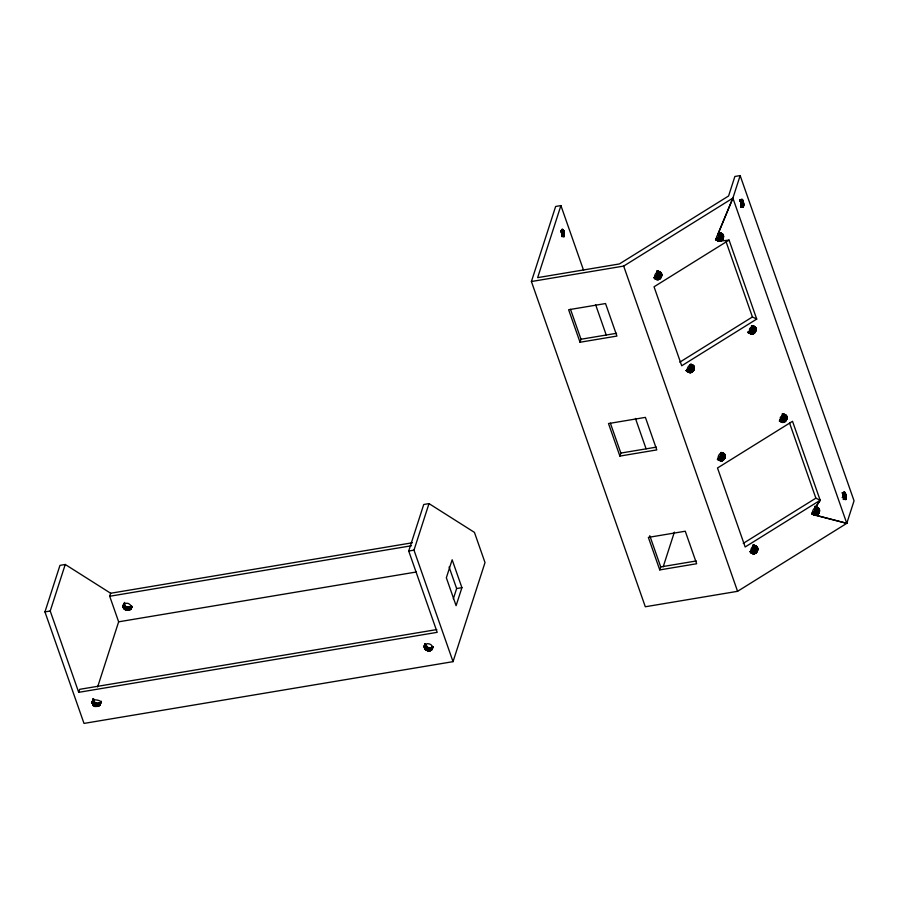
<?xml version="1.0" encoding="UTF-8"?>
<svg xmlns="http://www.w3.org/2000/svg" width="899" height="899" viewBox="0 0 899 899"><rect width="100%" height="100%" fill="white"/><g stroke="black" fill="none" stroke-linecap="round" stroke-linejoin="round"><path stroke-width="1.35" d="M564.381 235.066L563.774 231.077L561.145 231.537L563.74 230.998L562.324 228.953L561.583 230.481L561.841 233.909L562.92 236.752L564.01 236.976L564.381 235.066L561.751 235.516M740.304 201.297C744.552 203.646 742.428 197.432 741.046 199.488C740.518 201.309 740.888 203.275 741.394 205.062C743.675 212.108 745.586 197.847 740.383 201.545M846.139 497.788L845.453 493.573L844.004 491.686L843.318 493.416L843.655 496.889L844.678 499.473L845.779 499.664L846.139 497.788L843.509 498.237M130.67 609.264C134.333 603.971 125.804 610.23 124.455 604.701C124.86 601.375 121.028 609.23 124.568 603.959C125.759 603.162 127.332 603.105 128.647 603.611C139.042 610.679 118.32 613.871 124.186 603.308L123.23 606.162L124.084 603.319M658.36 279.656L654.056 277.533L656.967 274.948L657.057 271.105L661.361 273.217L661.743 275.319L659.855 278.904L656.45 279.51M718.043 240.966C713.233 238.089 720.234 229.571 723.234 234.976C724.178 237.336 722.762 240.314 720.369 241.134C711.075 239.673 721.212 237.954 719.088 233.291M686.375 370.5C692.118 370.085 687.353 359.578 694.152 366.792C694.871 369.41 692.859 372.669 690.027 372.669C683.116 371.501 690.769 360.016 694.073 366.567M722.257 460.715L717.953 458.591L720.425 456.153L720.683 452.725L724.987 454.849L724.729 458.276L721.594 460.906L717.391 459.456M752.688 334.125L748.384 332.001L751.182 329.663L751.553 325.989L755.857 328.113L755.216 332.237L752.025 334.214L749.317 332.45L749.62 328.562L753.07 326.123L754.688 326.562L755.857 328.113M754.587 553.717C747.372 555.031 751.89 541.985 756.992 546.794C758.7 549.064 757.329 552.627 754.8 553.638C744.934 552.627 756.183 550.042 753.047 545.232M784.254 422.17L779.961 420.047L782.31 417.462L782.388 414.057L786.692 416.181L786.4 420.058L783.377 422.451L780.444 421.125L780.31 417.316L783.546 414.45L785.423 414.731L786.692 416.181M812.28 513.059C817.618 511.789 812.19 501.788 819.439 509.767C819.989 512.34 818.023 515.419 815.258 515.419C808.527 514.329 815.64 502.991 819.236 509.104M93.968 699.793C112.341 700.287 87.473 714.559 93.766 699.905M424.362 646.651L425.328 643.729C420.563 648.988 431.273 654.225 432.61 647.988C432.779 645.707 430.554 643.92 428.418 643.796C425.452 642.414 422.755 649.898 425.317 643.875M98.946 703.299L98.058 706.277C100.542 702.052 97.294 702.782 97.07 706.445L97.946 703.445L94.44 702.153L93.238 698.939L92.294 701.804M131.108 606.701L129.737 609.938M95.822 703.04L95.013 706.108L95.979 703.108M127.231 607.128L125.77 609.938L126.276 606.69M129.872 607.241L129.063 610.207L130.029 607.196M94.766 706.007L95.508 702.894L94.53 705.895M426.665 650.314L427.958 647.46L426.901 650.426L427.789 647.392L425.317 644.089M99.497 705.49L101.149 701.613M430.25 647.853L429.205 650.865C428.947 647.145 432.97 646.505 430.194 650.696L431.239 647.673L432.048 647.314L431.172 650.258L432.913 646.583L431.801 649.752M431.464 650.056L432.599 646.909M128.782 607.376L127.557 610.365M98.171 706.243C97.845 703.175 102.171 700.849 99.407 705.569M129.984 609.803L130.917 606.825M123.399 607.488L124.253 604.049M130.479 609.443L131.299 606.567M424.44 647.651L425.339 644.313M431.542 649.988L432.486 647.01M93.451 698.748L92.271 703.119L93.294 700.343M124.073 604.375L124.703 602.386M131.726 606.724L131.085 608.702L131.793 606.589M92.867 700.321L92.215 702.344L93.181 699.456M65.245 564.482L50.22 611.017L78.696 692.331L437.195 632.334L408.719 551.031L423.732 504.496L429.003 503.609L474.436 532.377L485.011 562.583L453.04 661.653L84 723.414L44.95 611.904L59.963 565.37L65.245 564.482L110.667 593.25L412.416 542.76M78.696 692.331L79.663 689.331L436.779 629.57M97.62 686.96L118.646 621.816L109.7 596.262L110.667 593.25M92.215 702.456L93.327 698.59M123.242 606.825L124.186 603.6M92.395 703.569L93.766 698.928M92.485 703.782L93.451 700.782M123.489 607.713L124.455 604.701M92.586 703.996L93.552 700.995M123.59 607.926L124.556 604.915M92.698 704.209L93.665 701.198M123.702 608.129L124.669 605.128M92.822 704.411L93.788 701.411M123.826 608.342L124.792 605.33M92.968 704.614L93.934 701.602M123.972 608.533L124.939 605.533M93.125 704.805L94.092 701.793M124.129 608.724L125.096 605.724M93.294 704.985L94.26 701.984M124.298 608.915L125.264 605.904M93.474 705.164L94.44 702.153M124.478 609.084L125.444 606.083M93.665 705.333L94.631 702.321M124.669 609.252L125.635 606.252M93.867 705.49L94.833 702.479M124.871 609.41L125.838 606.409M94.08 705.636L95.047 702.636M125.085 609.556L126.051 606.555M94.305 705.771L95.272 702.771M125.77 609.938L126.748 606.937M95.26 706.198L96.227 703.198M95.519 706.277L96.485 703.276M126.523 610.196L127.489 607.196M95.766 706.333L96.744 703.333M126.77 610.264L127.748 607.263M96.036 706.389L97.002 703.389M127.04 610.309L128.006 607.308M96.283 706.423L97.261 703.423M127.287 610.342L128.265 607.342M96.553 706.445L97.519 703.445M96.811 706.445L97.946 703.445M97.07 706.445L98.115 703.434M128.074 610.365L129.04 607.364M97.317 706.423L98.294 703.423M97.575 706.389L98.542 703.389M128.579 610.309L129.546 607.308M97.811 706.333L98.789 703.333M99.261 703.198L98.058 706.277M129.299 610.129L130.265 607.128M98.519 706.108L99.486 703.108M129.523 610.039L130.49 607.039M98.733 706.007L99.699 703.007M98.935 705.895L100.104 702.771M100.474 702.49L99.328 705.636L100.351 702.591M99.665 705.333L100.632 702.333M99.811 705.164L101.138 701.344M130.816 609.095L131.782 606.095M100.272 704.411L101.239 701.411M453.04 661.653L413.989 550.143L429.003 503.609M560.909 205.579L537.658 277.634L619.366 263.958L728.583 195.982L734.876 176.474L740.158 175.586L854.05 500.822L846.779 523.342L737.573 591.317L645.313 606.758L531.41 281.522L555.638 206.467L560.909 205.579L583.597 270.363M424.384 646.437L425.216 643.808M424.35 647.1L425.328 643.65M424.53 647.988L425.497 644.976M424.721 648.415L425.587 645.201M424.834 648.629L425.8 645.617M424.957 648.831L425.924 645.83M425.103 649.033L426.07 646.021M425.261 649.224L426.227 646.212M425.429 649.404L426.396 646.403M425.609 649.584L426.576 646.583M425.8 649.752L426.767 646.741M426.002 649.91L426.969 646.898M426.216 650.056L427.182 647.055M426.441 650.191L427.407 647.19M426.901 650.426L427.879 647.426M428.115 647.527L427.149 650.528C425.699 646.01 432.868 647.302 429.205 650.865M427.396 650.618L428.362 647.617M427.654 650.696L428.621 647.696M427.902 650.752L428.879 647.752M428.16 650.809L429.138 647.808M428.418 650.842L429.396 647.842M428.688 650.865L429.655 647.864M428.947 650.865L430.082 647.864M429.452 650.842L430.419 647.842M429.711 650.809L430.677 647.808M429.947 650.752L430.924 647.752M431.16 647.696L430.194 650.696L431.396 647.617M430.655 650.528L431.621 647.527M430.868 650.426L431.835 647.426M431.071 650.314L432.048 647.314M432.205 649.224L432.958 647.033M453.321 598.835L456.636 588.542L449.095 566.999M461.917 587.654L456.096 605.668L446.342 577.787L452.152 559.774L461.917 587.654L456.636 588.542M580.024 342.249L568.629 309.728L605.533 303.547L616.928 336.069L580.024 342.249L580.99 339.249L570.517 309.323M619.883 456.085L608.499 423.553L645.403 417.383L656.787 449.905L619.883 456.085L620.861 453.074L610.376 423.159M717.818 234.572L732.887 198.106L740.158 175.586M659.754 569.91L648.359 537.388L685.263 531.219L696.658 563.74L659.754 569.91L660.72 566.909L649.786 535.692M663.181 566.853L674.374 532.152M92.271 701.905L93.238 698.939M123.938 603.78L123.298 605.735L123.916 603.87M123.219 606.342L124.186 603.375M424.407 646.325L425.047 644.347L424.429 646.224M425.362 644.459L424.373 647.314M123.32 607.23L124.298 604.263M92.226 702.231L92.867 700.287M130.951 608.915L131.681 606.791M717.649 234.763L732.887 198.106L846.779 523.342L815.921 515.374L812.696 513.779M815.427 507.564L820.18 500.282L792.525 421.305L717.503 467.997L745.159 546.985L820.18 500.282L815.876 498.17L789.603 423.126M820.18 500.282L815.213 507.665L819.439 509.767M531.41 281.522L623.67 266.082L732.887 198.106M729.067 240.1L654.045 286.792L681.712 365.781L756.722 319.078L729.067 240.1L720.582 241.056L716.278 238.932M679.79 362.173L752.418 316.965L756.722 319.078M743.237 543.378L815.876 498.17M661.361 273.217C658.124 268.217 651.584 276.634 656.259 279.42M718.234 241.056L720.369 241.134M561.437 232.627L564.033 232.043L561.403 232.481M740.956 204.444L743.574 203.848L740.945 204.298M843.464 497.158L846.083 496.563L843.453 497.012M560.785 230.605L563.37 230.054M740.023 200.612L742.619 200.061L739.978 200.499M561.493 232.908L564.111 232.38M561.178 231.672L563.797 231.155M743.035 201.151L740.428 201.668L743.091 201.309M743.473 202.983L740.843 203.489L743.484 203.073M743.338 206.849L740.675 207.332L743.383 206.725M563.594 230.571L560.965 231.043L563.617 230.638M740.214 201.05L742.832 200.578L740.225 201.084M561.111 231.459L563.74 230.998M561.605 233.538L564.19 232.807M743.338 202.297L740.652 202.489M740.967 204.567L743.597 204.107M842.161 497.518L846.105 496.821M560.819 230.695L563.448 230.234M740.068 200.702L742.698 200.241M739.72 200.028L742.349 199.589M739.81 200.174L742.439 199.735M739.888 200.331L742.529 199.893M560.897 230.874L563.538 230.436M740.147 200.882L742.788 200.432M561.055 231.29L563.695 230.852M561.201 231.751L563.842 231.301M561.268 231.987L563.909 231.549M740.518 201.994L743.158 201.545M561.336 232.234L563.976 231.785M740.585 202.23L743.226 201.792M561.504 232.987L564.145 232.549M743.394 202.556L740.72 202.803M740.798 203.253L743.439 202.814M561.639 233.774L564.269 233.335M740.888 203.781L743.518 203.331M561.673 234.032L564.302 233.594M740.911 204.039L743.552 203.59M561.695 234.291L564.336 233.852M561.718 234.538L564.358 234.1M561.74 234.796L564.37 234.358M740.978 204.803L743.619 204.354M561.751 235.044L564.381 234.605M740.99 205.039L743.63 204.601M561.751 235.28L564.392 234.841M741.001 205.287L743.63 204.837M741.001 205.511L743.63 205.073M561.74 235.74L564.381 235.302M740.99 205.747L743.63 205.298M561.729 235.954L564.37 235.516M740.978 205.961L743.619 205.523M561.718 236.167L564.347 235.718M740.967 206.163L743.597 205.725M561.695 236.358L564.325 235.92M740.945 206.365L743.574 205.927M561.661 236.549L564.302 236.1M740.877 206.725L743.552 206.107M740.843 206.882L743.473 206.444M740.798 207.028L743.439 206.59M580.99 339.249L616.534 333.293M620.861 453.074L656.394 447.129M109.7 596.262L411.45 545.76M44.95 611.904L50.22 611.017M408.719 551.031L413.989 550.143M842.228 492.742L844.858 492.304M842.307 492.888L844.948 492.45M842.397 493.045L845.038 492.607M842.487 493.214L845.127 492.776M842.577 493.394L845.206 492.955M842.655 493.596L845.285 493.146M842.812 494.012L845.453 493.573M842.891 494.236L845.521 493.798M842.959 494.461L845.599 494.023M843.026 494.708L845.667 494.259M843.093 494.944L845.734 494.506M843.15 495.203L845.79 494.753M843.206 495.45L845.847 495.012M843.262 495.709L845.903 495.27M843.307 495.967L845.948 495.529M843.386 496.495L846.026 496.046M843.419 496.754L846.06 496.304M843.487 497.518L846.128 497.068M843.498 497.754L846.139 497.316M843.509 498.001L846.139 497.563M843.498 498.462L846.139 498.012M843.487 498.675L846.128 498.237M843.476 498.878L846.105 498.439M843.453 499.08L846.083 498.642M843.419 499.26L846.06 498.821M843.386 499.439L846.026 499.001M118.646 621.816L416.237 572.011M660.72 566.909L696.253 560.965M846.779 523.342L816.146 515.329L811.842 513.205M719.234 232.234L722.481 233.897M719.402 232.459L722.774 234.212M719.683 232.796L723.032 234.572M719.908 233.178L723.133 234.763M720.009 233.38L723.234 234.976M719.009 233.066L723.38 235.403M719.144 233.515L723.448 235.639M719.178 233.751L723.481 235.875M719.211 233.998L723.515 236.122M719.222 234.246L723.526 236.37M719.234 234.493L723.538 236.617M719.222 234.751L723.515 236.864M719.189 234.999L723.493 237.122M719.155 235.257L723.459 237.37M719.099 235.504L723.403 237.628M719.031 235.763L723.335 237.875M718.953 236.01L723.257 238.134M718.863 236.257L723.156 238.37M718.75 236.493L723.054 238.617M718.638 236.74L722.942 238.853M718.503 236.965L722.807 239.078M718.368 237.19L722.672 239.303M718.211 237.403L722.515 239.516M718.054 237.606L722.358 239.73M717.885 237.808L722.189 239.921M717.705 237.988L722.009 240.112M717.526 238.156L721.83 240.28M717.323 238.325L721.627 240.449M717.132 238.471L721.436 240.595M716.919 238.606L721.223 240.73M716.717 238.729L721.02 240.853M716.503 238.842L720.807 240.966M715.84 239.078L720.144 241.202M715.615 239.123L719.919 241.247M716.031 239.696L719.481 241.292M715.537 239.673L719.043 241.28M715.716 239.797L718.425 241.134M657.843 270.835L660.698 272.352M657.63 270.914L660.99 272.667M656.944 270.902L661.248 273.026M657.147 271.307L661.45 273.431M657.236 271.52L661.608 273.858M657.36 271.97L661.664 274.094M657.405 272.206L661.709 274.33M657.427 272.453L661.731 274.577M657.45 272.7L661.754 274.824M657.45 272.948L661.754 275.072M657.439 273.206L661.743 275.319M657.405 273.453L661.709 275.577M657.371 273.712L661.675 275.824M657.315 273.959L661.619 276.083M657.248 274.217L661.552 276.33M657.169 274.465L661.473 276.589M657.079 274.712L661.383 276.825M656.967 274.948L661.271 277.072M656.854 275.195L661.158 277.308M656.72 275.42L661.023 277.533M656.585 275.645L660.889 277.757M656.439 275.858L660.743 277.971M656.27 276.06L660.574 278.184M656.101 276.263L660.405 278.375M655.922 276.442L660.226 278.566M655.742 276.611L660.046 278.735M655.551 276.78L659.855 278.904M655.349 276.926L659.652 279.05M655.146 277.061L659.45 279.184M654.933 277.184L659.237 279.308M654.719 277.297L659.023 279.42M752.71 325.629L754.857 326.685M654.494 277.386L658.798 279.51M752.868 325.764L755.317 327.135M654.281 277.465L658.585 279.589M752.227 325.719L755.452 327.315M752.339 325.91L755.677 327.686M653.618 277.611L658.147 279.701M751.474 325.775L755.778 327.899M654.472 278.151L657.697 279.746M654.697 278.589L657.27 279.735M751.62 326.213L755.924 328.337M654.494 278.533L656.652 279.589M751.676 326.449L755.98 328.562M751.721 326.685L756.025 328.798M751.755 326.921L756.059 329.045M751.766 327.169L756.07 329.292M751.766 327.416L756.07 329.54M751.755 327.674L756.059 329.787M751.733 327.921L756.037 330.045M751.688 328.18L755.992 330.304M751.643 328.427L755.947 330.551M751.575 328.686L755.879 330.81M751.497 328.933L755.801 331.057M751.395 329.18L755.699 331.304M751.294 329.427L755.598 331.54M751.182 329.663L755.486 331.776M751.047 329.888L755.351 332.012M750.912 330.113L755.216 332.237M750.755 330.326L755.059 332.45M750.598 330.529L754.902 332.652M750.429 330.731L754.733 332.844M750.249 330.911L754.553 333.035M750.058 331.09L754.362 333.203M749.867 331.248L754.171 333.372M749.665 331.394L753.969 333.518M749.463 331.54L753.767 333.653M749.26 331.664L753.553 333.776M749.036 331.765L753.34 333.889M748.822 331.855L753.126 333.978M748.609 331.933L752.901 334.057M748.159 332.046L752.463 334.17M747.934 332.079L752.238 334.203M747.923 332.461L751.8 334.214M747.946 332.529L751.171 334.125M691.241 364.365L693.534 365.59M691.522 364.702L693.668 365.769M690.567 364.365L693.893 366.14M690.769 364.758L693.994 366.354M689.848 364.668L694.152 366.792M689.904 364.904L694.208 367.017M689.949 365.14L694.242 367.253M689.971 365.376L694.275 367.5M689.994 365.623L694.286 367.747M689.994 365.871L694.298 367.994M689.983 366.129L694.275 368.242M689.949 366.376L694.253 368.5M689.915 366.635L694.219 368.759M689.859 366.882L694.163 369.006M689.791 367.14L694.095 369.264M689.713 367.388L694.017 369.511M689.623 367.635L693.927 369.759M783.456 413.787L785.94 415.102M783.007 413.821L786.232 415.417M689.511 367.882L693.814 369.995M783.141 414.001L786.49 415.776M689.398 368.118L693.702 370.231M782.287 413.855L786.591 415.967M689.263 368.343L693.567 370.467M782.467 414.27L786.771 416.394M689.128 368.568L693.432 370.691M782.535 414.495L786.839 416.608M688.971 368.781L693.275 370.905M782.591 414.72L786.895 416.844M782.636 414.956L786.94 417.08M688.814 368.983L693.118 371.107M782.669 415.203L786.973 417.327M688.645 369.186L692.949 371.298M782.681 415.45L786.985 417.563M688.465 369.365L692.769 371.489M782.681 415.698L786.985 417.821M782.669 415.945L786.973 418.069M688.286 369.545L692.59 371.658M688.095 369.703L692.387 371.826M782.647 416.203L786.951 418.327M687.892 369.86L692.196 371.972M782.613 416.462L786.906 418.574M687.679 369.995L691.983 372.107M782.557 416.709L786.861 418.833M687.477 370.118L691.781 372.231M687.263 370.219L691.567 372.343M782.49 416.967L786.794 419.08M687.038 370.309L691.342 372.433M782.411 417.215L786.715 419.339M686.825 370.388L691.129 372.512M782.31 417.462L786.614 419.586M686.6 370.455L690.904 372.579M686.162 370.534L690.679 372.624M782.209 417.698L786.513 419.822M685.937 370.557L690.241 372.669M782.096 417.934L786.4 420.058M686.791 371.085L690.027 372.669M686.847 371.377L689.387 372.579M781.961 418.17L786.265 420.294M781.827 418.395L786.131 420.507M781.669 418.608L785.973 420.721M781.512 418.81L785.816 420.934M781.343 419.013L785.647 421.125M781.164 419.192L785.468 421.316M780.984 419.372L785.276 421.485M780.781 419.53L785.085 421.653M780.59 419.676L784.883 421.8M780.377 419.811L784.681 421.934M780.175 419.934L784.467 422.058M779.736 420.136L784.04 422.26M779.523 420.215L783.827 422.339M780.377 420.811L783.602 422.406M779.927 420.889L783.377 422.451M779.714 420.912L782.939 422.496M779.489 420.912L782.714 422.496M779.354 421.103L782.085 422.406M722.009 452.5L724.987 454.849M722.155 452.647L724.448 453.871M721.358 452.455L724.706 454.231M721.582 452.838L724.808 454.422M720.605 452.512L724.909 454.636M720.762 452.95L725.066 455.063M720.818 453.175L725.122 455.299M720.863 453.411L725.156 455.535M720.886 453.658L725.19 455.782M720.908 453.905L725.201 456.018M720.908 454.152L725.212 456.276M720.897 454.4L725.201 456.523M720.863 454.658L725.167 456.782M720.829 454.916L725.133 457.029M720.773 455.164L725.077 457.288M720.706 455.422L725.01 457.535M720.627 455.669L724.931 457.793M720.537 455.917L724.841 458.041M720.425 456.153L724.729 458.276M720.313 456.389L724.616 458.512M720.178 456.625L724.482 458.748M720.043 456.849L724.347 458.962M719.897 457.063L724.189 459.175M719.728 457.265L724.032 459.389M719.56 457.467L723.864 459.58M719.38 457.647L723.684 459.771M719.2 457.827L723.504 459.94M719.009 457.984L723.302 460.108M718.807 458.13L723.111 460.254M718.593 458.265L722.897 460.389M718.391 458.389L722.695 460.513M724.156 453.557C719.402 450.073 714.278 461.086 722.481 460.625M818.146 507.766L815.224 506.362L818.629 508.182M717.739 458.67L722.043 460.794M814.606 506.395L818.91 508.519M717.514 458.737L721.818 460.861M814.719 506.575L819.135 508.89M718.144 459.344L721.594 460.906M717.717 459.367L721.155 460.951M815.011 507.193L819.315 509.317M717.492 459.344L720.728 460.94M815.078 507.418L819.382 509.542M815.179 507.89L819.483 510.003M815.213 508.126L819.517 510.25M815.224 508.373L819.528 510.497M815.224 508.62L819.528 510.744M815.213 508.879L819.517 510.992M815.191 509.126L819.495 511.25M815.146 509.385L819.45 511.509M815.101 509.632L819.405 511.756M815.033 509.89L819.337 512.014M814.955 510.138L819.247 512.261M814.854 510.385L819.158 512.509M814.752 510.632L819.056 512.745M814.629 510.868L818.933 512.981M814.505 511.093L818.809 513.217M814.37 511.317L818.663 513.441M814.213 511.531L818.517 513.655M814.056 511.733L818.36 513.857M813.887 511.936L818.191 514.048M813.707 512.115L818.011 514.239M813.516 512.295L817.82 514.408M813.325 512.452L817.629 514.576M813.123 512.61L817.427 514.722M812.921 512.745L817.225 514.857M812.707 512.868L817.011 514.981M812.494 512.969L816.798 515.093M812.055 513.138L816.584 515.183M812.258 513.835L815.696 515.408M811.819 513.812L815.258 515.419M811.707 513.925L814.831 515.374M754.036 545.052L756.531 546.345M753.62 545.041L756.857 546.637M753.767 545.21L757.127 546.974M752.946 545.03L757.351 547.345M753.148 545.435L757.452 547.558M753.227 545.648L757.531 547.772M753.306 545.873L757.599 547.997M753.362 546.109L757.655 548.221M753.396 546.345L757.7 548.457M753.429 546.581L757.733 548.705M753.441 546.828L757.745 548.952M753.452 547.075L757.745 549.199M753.429 547.334L757.733 549.446M753.407 547.581L757.711 549.705M753.373 547.839L757.677 549.963M753.317 548.087L757.621 550.21M753.25 548.345L757.554 550.469M753.171 548.592L757.475 550.716M753.081 548.84L757.374 550.963M752.969 549.087L757.273 551.199M752.856 549.323L757.16 551.435M752.721 549.547L757.025 551.671M752.587 549.772L756.891 551.896M752.429 549.986L756.733 552.11M752.272 550.188L756.576 552.312M752.103 550.39L756.407 552.503M751.924 550.57L756.228 552.694M751.744 550.75L756.048 552.863M751.542 550.907L755.845 553.031M751.35 551.065L755.654 553.177M751.137 551.199L755.441 553.312M750.935 551.323L755.239 553.436M750.496 551.514L755.014 553.548M750.058 551.66L754.362 553.784M749.833 551.705L754.137 553.829M750.687 552.267L753.924 553.863M751.115 552.795L753.486 553.874M750.699 552.716L753.059 553.829M719.717 460.625L718.245 458.512M726.145 241.921L752.418 316.965M623.67 266.082L737.573 591.317M595.632 304.739L606.274 335.147M635.447 418.44L646.1 448.848M129.209 607.353L128.366 610.342L129.209 607.353M129.703 607.274L128.86 610.252L129.703 607.274M131.411 606.465L130.535 609.387L131.479 606.409M432.172 647.235L431.273 650.191L432.172 647.235M93.26 700.197L92.305 703.232L93.26 700.197M93.238 700.04L92.26 703.007L93.249 700.119M743.608 204.185L740.978 204.714L743.608 204.185M564.224 232.987L561.594 233.493L564.224 232.987M742.99 201.005L740.371 201.5L742.99 201.005M845.375 493.36L842.745 493.821L845.375 493.36M845.993 495.787L843.352 496.248L845.993 495.787"/></g></svg>
